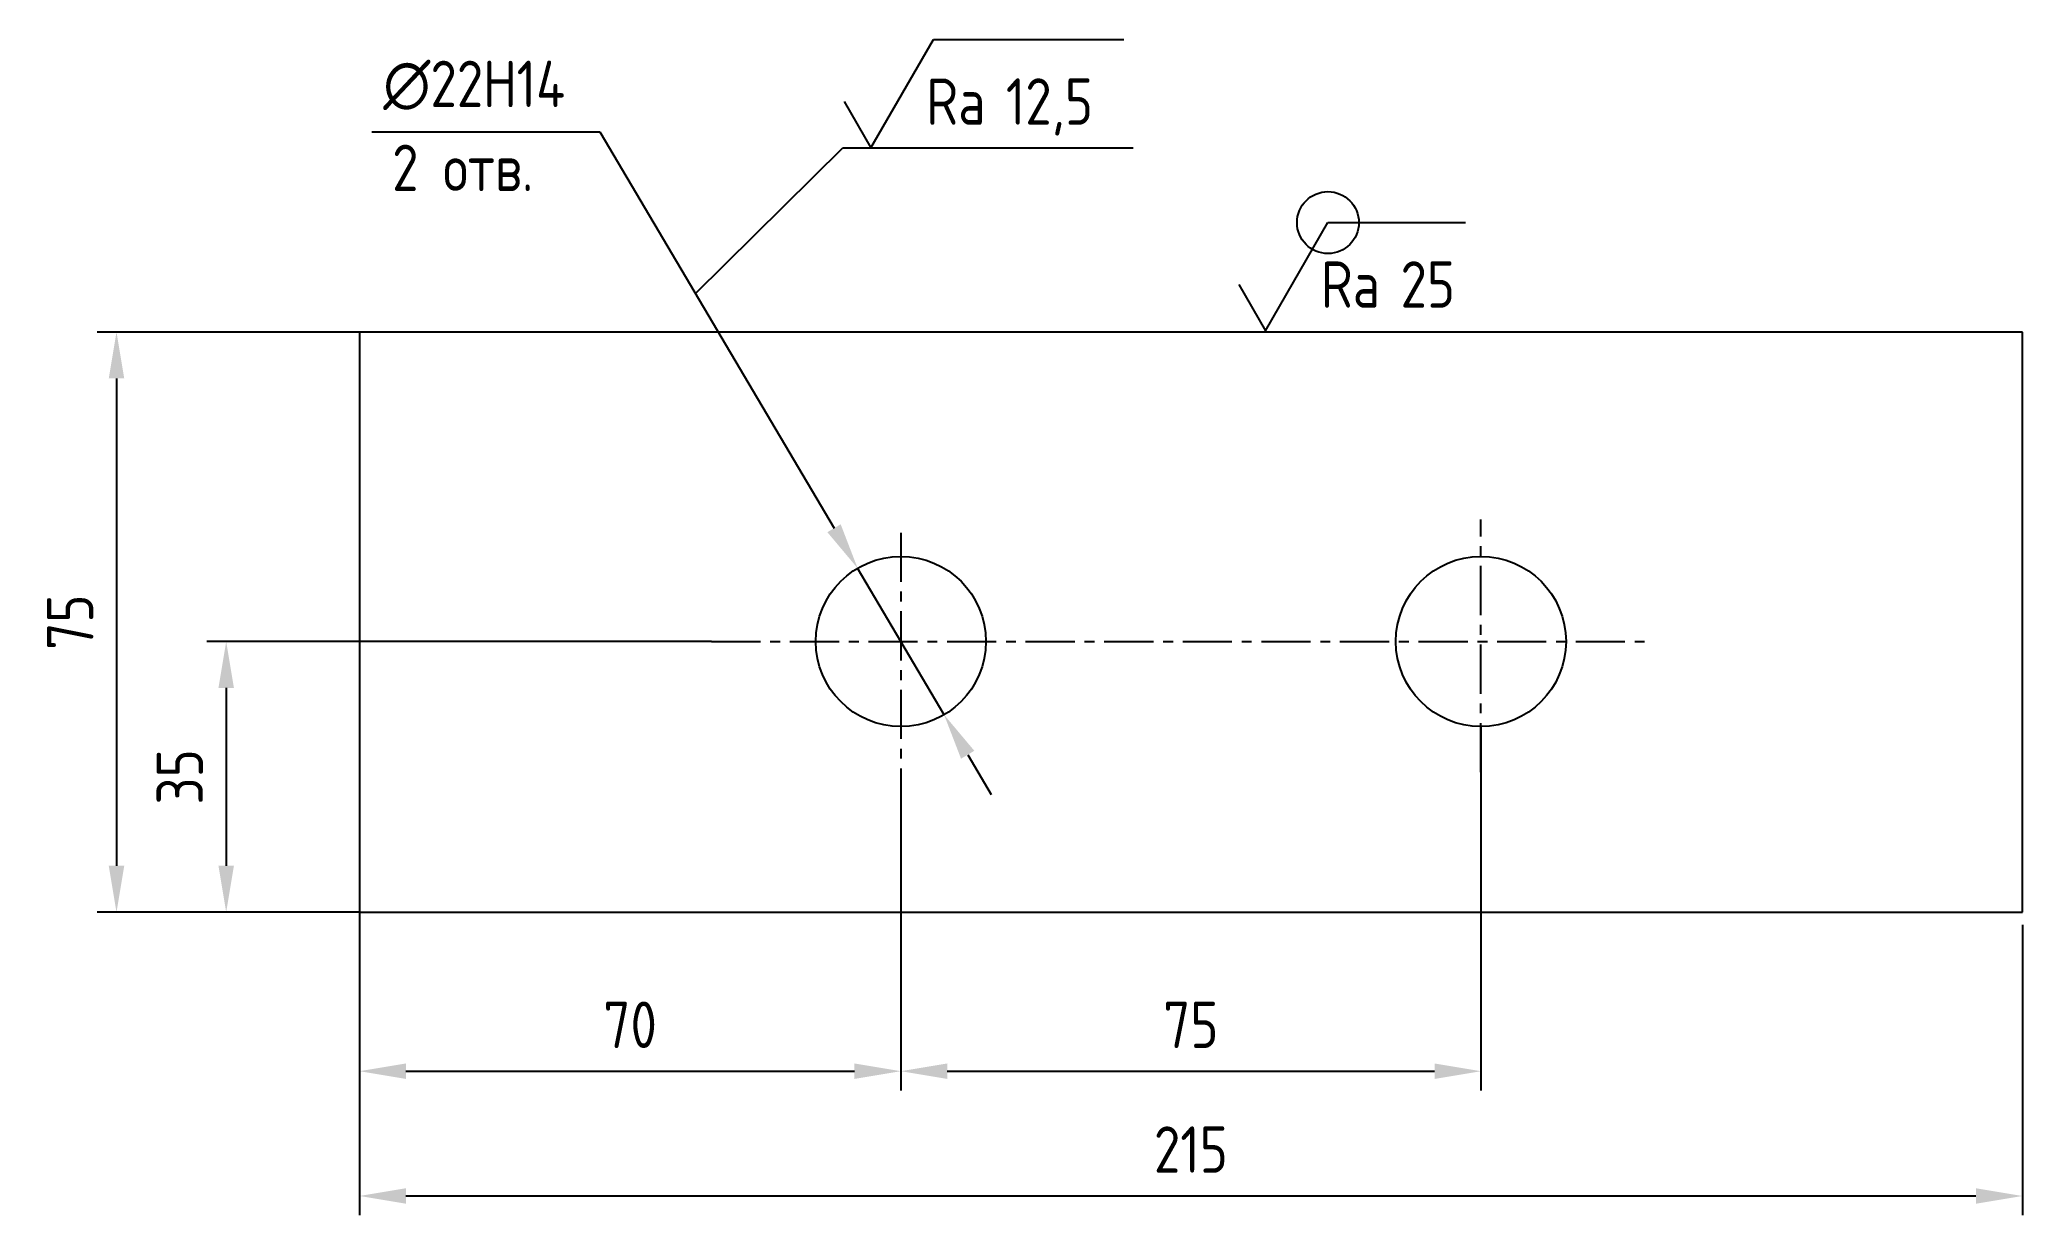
# Model space of a CAD drawing. Header units: millimetres. Extents: x -368 to -111, y -247 to -95.
import ezdxf

# ---------------------------------------------------------------- set-up
doc = ezdxf.new("R2010")
doc.units = ezdxf.units.MM
doc.header["$LTSCALE"] = 0.2
doc.linetypes.add('CENTER', pattern=[50.8, 31.75, -6.35, 6.35, -6.35])
for name, color, linetype in [('Cen', 5, 'CENTER'), ('Cont', 6, 'Continuous'), ('Dim', 7, 'Continuous'), ('Text', 3, 'Continuous')]:
    doc.layers.add(name, color=color, linetype=linetype)
doc.styles.add('Style1', font='romans.shx', dxfattribs={"width": 0.8})
doc.dimstyles.new('Anqular_16', dxfattribs={"dimscale": 16, "dimtxt": 3, "dimasz": 3, "dimexe": 1.25, "dimexo": 0, "dimgap": 1.5, "dimtad": 2, "dimtoh": 1, "dimtxsty": 'Style1', "dimcen": 2.5, "dimclrt": 3, "dimadec": 0, "dimazin": 0, "dimtfac": 1, "dimtmove": 1, "dimatfit": 3, "dimfxl": 1, "dimarcsym": 0})
doc.dimstyles.new('Lin', dxfattribs={"dimtxt": 3, "dimasz": 3, "dimexe": 1.25, "dimexo": 0, "dimgap": 1, "dimtad": 1, "dimtoh": 1, "dimtxsty": 'Style1', "dimcen": 2.5, "dimclrt": 3, "dimadec": 0, "dimazin": 0, "dimtfac": 1, "dimtmove": 0, "dimatfit": 3, "dimldrblk": 'NONE', "dimfxl": 1, "dimarcsym": 0})
doc.dimstyles.new('Lin2', dxfattribs={"dimscale": 2, "dimtxt": 3, "dimasz": 3, "dimexe": 1.25, "dimexo": 0, "dimgap": 1.5, "dimtad": 1, "dimtxsty": 'Style1', "dimcen": 2.5, "dimclrt": 3, "dimadec": 0, "dimazin": 0, "dimtfac": 1, "dimtmove": 0, "dimatfit": 3, "dimldrblk": 'DOT', "dimfxl": 1, "dimarcsym": 0})

# ---------------------------------------------------------------- blocks, each defined once
blk = doc.blocks.new('*D13')
at = {"layer": 'Defpoints', "color": 0, "transparency": 16777216}
for p in [(-256.37, -190.68), (-326.37, -207.84), (-256.37, -228.39)]:
    blk.add_point(p, dxfattribs=at)
at = {"layer": 'Dim', "color": 0, "lineweight": -2, "transparency": 16777216}
for p, q in [((-256.37, -190.68), (-256.37, -230.89)), ((-326.37, -207.84), (-326.37, -230.89)), ((-320.37, -228.39), (-262.37, -228.39))]:
    blk.add_line(p, q, dxfattribs=at)
at = {"layer": 'Dim', "color": 0, "transparency": 16777216}
for points in [[(-320.37, -227.39), (-320.37, -229.39), (-326.37, -228.39)], [(-262.37, -227.39), (-262.37, -229.39), (-256.37, -228.39)]]:
    blk.add_solid(points, dxfattribs=at)
at = {"layer": 'Dim', "color": 3, "transparency": 16777216, "insert": (-291.37, -222.39), "char_height": 6, "attachment_point": 5, "style": 'Style1'}
blk.add_mtext('70', dxfattribs=at)
blk = doc.blocks.new('_Dot')
at = {"color": 0, "linetype": 'ByBlock', "lineweight": -2}
blk.add_line((-0.5, 0), (-1, 0), dxfattribs=at)
at = {"color": 0, "linetype": 'ByBlock', "const_width": 0.5}
blk.add_lwpolyline([(-0.25, 0, 1), (0.25, 0, 1)], format="xyb", close=True, dxfattribs=at)
blk = doc.blocks.new('*D14')
at = {"layer": 'Defpoints', "color": 0, "transparency": 16777216}
for p in [(-181.37, -183.84), (-256.37, -207.84), (-181.37, -228.39)]:
    blk.add_point(p, dxfattribs=at)
at = {"layer": 'Dim', "color": 0, "lineweight": -2, "transparency": 16777216}
for p, q in [((-181.37, -183.84), (-181.37, -230.89)), ((-256.37, -207.84), (-256.37, -230.89)), ((-250.37, -228.39), (-187.37, -228.39))]:
    blk.add_line(p, q, dxfattribs=at)
at = {"layer": 'Dim', "color": 0, "transparency": 16777216}
for points in [[(-250.37, -227.39), (-250.37, -229.39), (-256.37, -228.39)], [(-187.37, -227.39), (-187.37, -229.39), (-181.37, -228.39)]]:
    blk.add_solid(points, dxfattribs=at)
at = {"layer": 'Dim', "color": 3, "transparency": 16777216, "insert": (-218.87, -222.39), "char_height": 6, "attachment_point": 5, "style": 'Style1'}
blk.add_mtext('75', dxfattribs=at)
blk = doc.blocks.new('*D15')
at = {"layer": 'Defpoints', "color": 0, "transparency": 16777216}
for p in [(-326.37, -132.84), (-357.78, -207.84), (-326.37, -207.84)]:
    blk.add_point(p, dxfattribs=at)
at = {"layer": 'Dim', "color": 0, "lineweight": -2, "transparency": 16777216}
for p, q in [((-326.37, -132.84), (-360.28, -132.84)), ((-357.78, -138.84), (-357.78, -201.84)), ((-326.37, -207.84), (-360.28, -207.84))]:
    blk.add_line(p, q, dxfattribs=at)
at = {"layer": 'Dim', "color": 0, "transparency": 16777216}
for points in [[(-358.78, -138.84), (-356.78, -138.84), (-357.78, -132.84)], [(-358.78, -201.84), (-356.78, -201.84), (-357.78, -207.84)]]:
    blk.add_solid(points, dxfattribs=at)
at = {"layer": 'Dim', "color": 3, "transparency": 16777216, "insert": (-363.78, -170.34), "char_height": 6, "attachment_point": 5, "rotation": 90, "style": 'Style1'}
blk.add_mtext('75', dxfattribs=at)
blk = doc.blocks.new('*D16')
at = {"layer": 'Defpoints', "color": 0, "transparency": 16777216}
for p in [(-326.37, -209.45), (-111.37, -209.45), (-111.37, -244.52)]:
    blk.add_point(p, dxfattribs=at)
at = {"layer": 'Dim', "color": 0, "lineweight": -2, "transparency": 16777216}
for p, q in [((-326.37, -209.45), (-326.37, -247.02)), ((-111.37, -209.45), (-111.37, -247.02)), ((-320.37, -244.52), (-117.37, -244.52))]:
    blk.add_line(p, q, dxfattribs=at)
at = {"layer": 'Dim', "color": 0, "transparency": 16777216}
for points in [[(-320.37, -243.52), (-320.37, -245.52), (-326.37, -244.52)], [(-117.37, -243.52), (-117.37, -245.52), (-111.37, -244.52)]]:
    blk.add_solid(points, dxfattribs=at)
at = {"layer": 'Dim', "color": 3, "transparency": 16777216, "insert": (-218.87, -238.52), "char_height": 6, "attachment_point": 5, "style": 'Style1'}
blk.add_mtext('215', dxfattribs=at)
blk = doc.blocks.new('*D17')
at = {"layer": 'Defpoints', "color": 0, "transparency": 16777216}
for p in [(-261.96, -163.37), (-250.78, -182.31)]:
    blk.add_point(p, dxfattribs=at)
at = {"layer": 'Dim', "color": 0, "lineweight": -2, "transparency": 16777216}
for p, q in [((-324.79, -106.95), (-295.27, -106.95)), ((-295.27, -106.95), (-265.01, -158.2)), ((-250.78, -182.31), (-261.96, -163.37)), ((-247.73, -187.48), (-244.68, -192.64))]:
    blk.add_line(p, q, dxfattribs=at)
at = {"layer": 'Dim', "color": 0, "transparency": 16777216}
for points in [[(-264.15, -157.69), (-265.87, -158.71), (-261.96, -163.37)], [(-246.87, -186.97), (-248.59, -187.99), (-250.78, -182.31)]]:
    blk.add_solid(points, dxfattribs=at)
at = {"layer": 'Dim', "color": 3, "transparency": 16777216, "insert": (-311.53, -100.95), "char_height": 6, "attachment_point": 5, "style": 'Style1'}
blk.add_mtext('∅22H14', dxfattribs=at)
blk = doc.blocks.new('*D18')
at = {"layer": 'Defpoints', "color": 0, "transparency": 16777216}
for p in [(-280.87, -172.84), (-343.6, -207.84), (-326.37, -207.84)]:
    blk.add_point(p, dxfattribs=at)
at = {"layer": 'Dim', "color": 0, "lineweight": -2, "transparency": 16777216}
for p, q in [((-280.87, -172.84), (-346.1, -172.84)), ((-343.6, -178.84), (-343.6, -201.84)), ((-326.37, -207.84), (-346.1, -207.84))]:
    blk.add_line(p, q, dxfattribs=at)
at = {"layer": 'Dim', "color": 0, "transparency": 16777216}
for points in [[(-344.6, -178.84), (-342.6, -178.84), (-343.6, -172.84)], [(-344.6, -201.84), (-342.6, -201.84), (-343.6, -207.84)]]:
    blk.add_solid(points, dxfattribs=at)
at = {"layer": 'Dim', "color": 3, "transparency": 16777216, "insert": (-349.6, -190.34), "char_height": 6, "attachment_point": 5, "rotation": 90, "style": 'Style1'}
blk.add_mtext('35', dxfattribs=at)
blk = doc.blocks.new('A$C6CF913E7')
at = {"layer": 'Text'}
blk.add_circle((0, 0), 2, dxfattribs=at)
blk = doc.blocks.new('sherISO_07')
at = {"layer": 'Text'}
blk.add_line((4.04, 7), (12.93, 7), dxfattribs=at)
blk.add_lwpolyline([(-1.73, 3), (0, 0), (4.04, 7)], dxfattribs=at)
blk.add_blockref('A$C6CF913E7', (4.04, 7))
at = {"layer": 'Text', "style": 'Style1', "width": 0.8}
blk.add_text('Ra', height=3, dxfattribs=at).set_placement((3.58, 1.5))
blk.add_attdef('25', (8.73, 1.5), '', height=3, dxfattribs=at)
blk = doc.blocks.new('sherISO_01')
at = {"layer": 'Text'}
blk.add_line((4.04, 7), (16.36, 7), dxfattribs=at)
blk.add_lwpolyline([(-1.73, 3), (0, 0), (4.04, 7)], dxfattribs=at)
at = {"layer": 'Text', "style": 'Style1', "width": 0.8}
blk.add_text('Ra', height=3, dxfattribs=at).set_placement((3.58, 1.5))
blk.add_attdef('12,5', (8.73, 1.5), '', height=3, dxfattribs=at)

msp = doc.modelspace()

# ---------------------------------------------------------------- linework, layer by layer
at = {"layer": 'Cen'}
for p, q in [((-256.371, -158.772), (-256.371, -190.679)), ((-181.371, -189.745), (-181.371, -157.059)), ((-280.874, -172.838), (-160.195, -172.838))]:
    msp.add_line(p, q, dxfattribs=at)
at = {"layer": 'Cont'}
for p, q in [((-111.371, -132.838), (-326.371, -132.838)), ((-326.371, -132.838), (-326.371, -207.838)), ((-111.371, -207.838), (-111.371, -132.838)), ((-326.371, -207.838), (-111.371, -207.838))]:
    msp.add_line(p, q, dxfattribs=at)
for centre in [(-256.371, -172.838), (-181.371, -172.838)]:
    msp.add_circle(centre, 11, dxfattribs=at)

# ---------------------------------------------------------------- block references
at = {"layer": 'Text', "xscale": 2, "yscale": 2, "zscale": 2}
for name, p, values in [('sherISO_01', (-260.247, -109.036), {'12,5': '12,5'}), ('sherISO_07', (-209.231, -132.685), {'25': '25'})]:
    msp.add_blockref(name, p, dxfattribs=at).add_auto_attribs(values)

# ---------------------------------------------------------------- texts
at = {"layer": 'Text', "color": 3, "style": 'Style1', "width": 0.8}
msp.add_text('2 отв.', height=6, dxfattribs=at).set_placement((-322.146, -114.603))

# ---------------------------------------------------------------- dimensions: what is measured, and where the dimension line sits
at = {"layer": 'Dim'}
dim = msp.add_diameter_dim_2p(p1=(-250.779, -182.31), p2=(-261.964, -163.365), text='<>H14', dimstyle='Anqular_16', override={"dimscale": 2}, dxfattribs=at)
dim.commit()
dim.dimension.update_dxf_attribs({"geometry": '*D17', "text_midpoint": (-295.271, -106.946), "dimtype": 163})
for base, p1, picture, middle in [((-357.78, -207.838), (-326.371, -132.838), '*D15', (-363.78, -170.338)), ((-343.602, -207.838), (-280.874, -172.838), '*D18', (-349.602, -190.338))]:
    dim = msp.add_linear_dim(base=base, p1=p1, p2=(-326.371, -207.838), angle=90, dimstyle='Lin2', dxfattribs=at)
    dim.commit()
    dim.dimension.update_dxf_attribs({"geometry": picture, "text_midpoint": middle})
for base, p1, p2, picture, middle in [((-181.371, -228.393), (-256.371, -207.838), (-181.371, -183.838), '*D14', (-218.871, -222.393)), ((-256.371, -228.393), (-326.371, -207.838), (-256.371, -190.679), '*D13', (-291.371, -222.393)), ((-111.371, -244.523), (-326.371, -209.446), (-111.371, -209.446), '*D16', (-218.871, -238.523))]:
    dim = msp.add_linear_dim(base=base, p1=p1, p2=p2, dimstyle='Lin2', dxfattribs=at)
    dim.commit()
    dim.dimension.update_dxf_attribs({"geometry": picture, "text_midpoint": middle})

# ---------------------------------------------------------------- leaders
msp.add_leader([(-282.938, -127.837), (-263.863, -109.036), (-226.342, -109.036)], dimstyle='Lin', override={"dimscale": 2}, dxfattribs=at)

doc.saveas('drawing.dxf')
